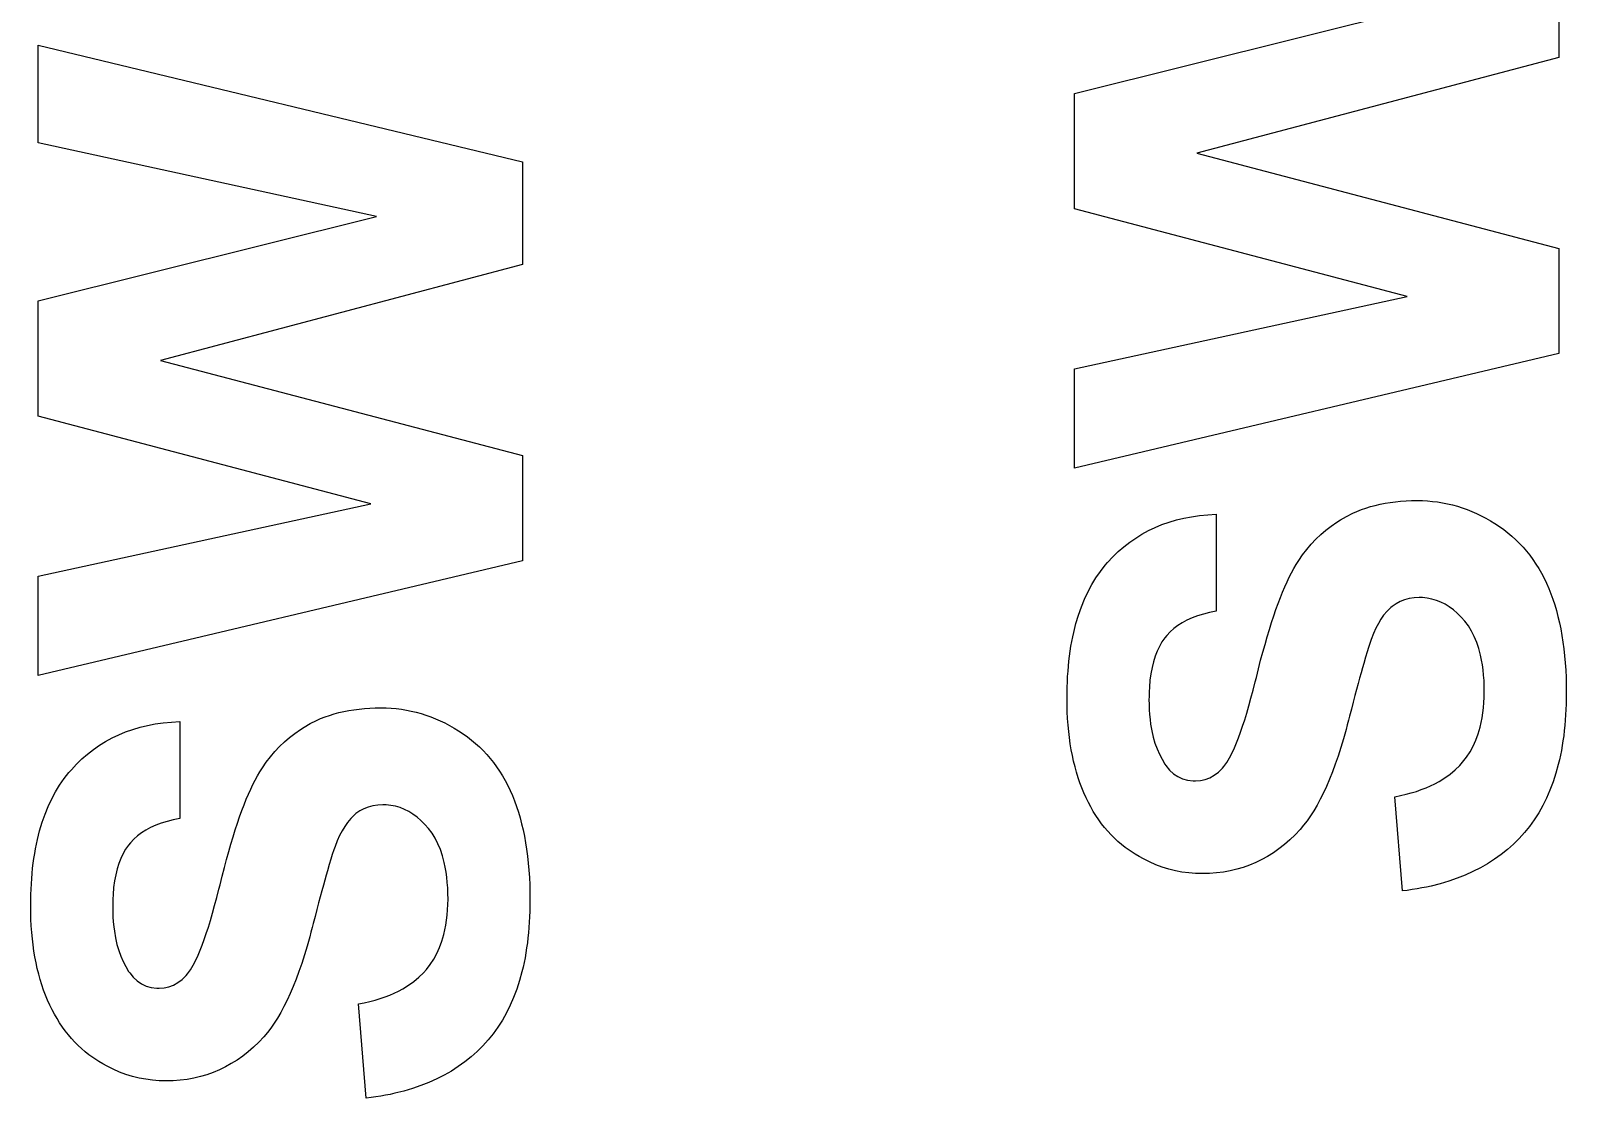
# Model space of a CAD drawing. Extents: x 44 to 148, y -85 to -25.
# Drawn here: x 100.671 to 104.376, y -36.712 to -34.136 of the extents above; entities that cross this region are included whole.
import ezdxf

# ---------------------------------------------------------------- set-up
doc = ezdxf.new("R2010")
doc.units = 0
doc.layers.add('BLACK', color=7, linetype='CONTINUOUS')

msp = doc.modelspace()

# ---------------------------------------------------------------- linework, layer by layer
at = {"layer": 'BLACK', "linetype": 'CONTINUOUS'}
for p, q in [((104.3577, -33.952745), (104.3577, -34.200762)), ((103.189242, -34.287834), (104.005477, -34.084759)), ((100.689242, -34.406962), (100.689242, -34.171585)), ((100.689242, -34.171585), (101.8577, -34.452745)), ((104.3577, -34.200762), (103.484165, -34.431645)), ((103.189242, -34.565905), (103.189242, -34.287834)), ((101.505477, -34.584759), (100.689242, -34.406962)), ((103.484165, -34.431645), (104.3577, -34.661404)), ((101.8577, -34.452745), (101.8577, -34.700762)), ((100.689242, -34.787834), (101.505477, -34.584759)), ((103.991995, -34.777688), (103.189242, -34.565905)), ((104.3577, -34.661404), (104.3577, -34.915038)), ((101.8577, -34.700762), (100.984165, -34.931645)), ((103.189242, -34.952114), (103.991995, -34.777688)), ((100.689242, -35.065905), (100.689242, -34.787834)), ((100.984165, -34.931645), (101.8577, -35.161404)), ((104.3577, -34.915038), (103.189242, -35.191423)), ((103.189242, -35.191423), (103.189242, -34.952114)), ((101.491995, -35.277688), (100.689242, -35.065905)), ((101.8577, -35.161404), (101.8577, -35.415038)), ((100.689242, -35.452114), (101.491995, -35.277688)), ((103.510613, -35.304044), (103.530791, -35.302932)), ((103.530791, -35.302932), (103.530791, -35.536905)), ((103.845421, -35.307851), (103.860408, -35.300383)), ((103.860408, -35.300383), (103.870743, -35.295858)), ((103.870743, -35.295858), (103.881351, -35.291694)), ((103.881351, -35.291694), (103.892234, -35.287892)), ((103.892234, -35.287892), (103.903392, -35.284452)), ((103.903392, -35.284452), (103.914823, -35.281375)), ((103.914823, -35.281375), (103.926529, -35.278659)), ((103.926529, -35.278659), (103.938509, -35.276306)), ((103.938509, -35.276306), (103.950764, -35.274314)), ((103.950764, -35.274314), (103.963292, -35.272685)), ((103.963292, -35.272685), (103.976095, -35.271418)), ((103.976095, -35.271418), (103.989173, -35.270513)), ((103.989173, -35.270513), (104.002524, -35.269969)), ((104.002524, -35.269969), (104.01615, -35.269788)), ((104.01615, -35.269788), (104.0286, -35.270005)), ((104.0286, -35.270005), (104.040951, -35.270653)), ((104.040951, -35.270653), (104.053203, -35.271734)), ((104.053203, -35.271734), (104.065357, -35.273247)), ((104.065357, -35.273247), (104.077412, -35.275192)), ((104.077412, -35.275192), (104.089368, -35.27757)), ((104.089368, -35.27757), (104.101225, -35.28038)), ((104.101225, -35.28038), (104.112983, -35.283622)), ((104.112983, -35.283622), (104.124643, -35.287296)), ((104.124643, -35.287296), (104.136204, -35.291403)), ((104.136204, -35.291403), (104.147667, -35.295942)), ((104.147667, -35.295942), (104.15903, -35.300913)), ((104.15903, -35.300913), (104.170295, -35.306317)), ((103.367592, -35.342401), (103.38368, -35.334742)), ((103.38368, -35.334742), (103.40028, -35.327901)), ((103.40028, -35.327901), (103.41739, -35.321878)), ((103.41739, -35.321878), (103.435012, -35.316674)), ((103.435012, -35.316674), (103.453145, -35.312289)), ((103.453145, -35.312289), (103.47179, -35.308722)), ((103.47179, -35.308722), (103.490946, -35.305974)), ((103.490946, -35.305974), (103.510613, -35.304044)), ((103.795537, -35.341395), (103.80839, -35.331399)), ((103.80839, -35.331399), (103.8218, -35.322031)), ((103.8218, -35.322031), (103.831051, -35.316133)), ((103.831051, -35.316133), (103.845421, -35.307851)), ((104.170295, -35.306317), (104.181461, -35.312153)), ((104.181461, -35.312153), (104.192528, -35.318421)), ((104.192528, -35.318421), (104.203497, -35.325122)), ((104.203497, -35.325122), (104.21424, -35.332217)), ((104.21424, -35.332217), (104.224633, -35.33967)), ((104.224633, -35.33967), (104.234674, -35.347481)), ((103.308353, -35.381224), (103.322396, -35.370291)), ((103.322396, -35.370291), (103.33695, -35.360176)), ((103.33695, -35.360176), (103.352016, -35.350879)), ((103.352016, -35.350879), (103.367592, -35.342401)), ((103.749706, -35.387648), (103.760327, -35.375144)), ((103.760327, -35.375144), (103.771506, -35.363267)), ((103.771506, -35.363267), (103.783242, -35.352018)), ((103.783242, -35.352018), (103.795537, -35.341395)), ((104.234674, -35.347481), (104.244365, -35.35565)), ((104.244365, -35.35565), (104.253704, -35.364176)), ((104.253704, -35.364176), (104.262692, -35.37306)), ((104.262692, -35.37306), (104.271329, -35.382301)), ((103.269292, -35.418935), (103.281801, -35.405546)), ((103.281801, -35.405546), (103.294822, -35.392976)), ((103.294822, -35.392976), (103.308353, -35.381224)), ((103.730137, -35.414537), (103.739642, -35.400779)), ((103.739642, -35.400779), (103.749706, -35.387648)), ((104.271329, -35.382301), (104.279615, -35.391901)), ((104.279615, -35.391901), (104.28755, -35.401858)), ((104.28755, -35.401858), (104.295134, -35.412172)), ((104.295134, -35.412172), (104.302366, -35.422845)), ((101.8577, -35.415038), (100.689242, -35.691423)), ((103.241052, -35.455976), (103.251774, -35.440528)), ((103.251774, -35.440528), (103.263261, -35.425922)), ((103.263261, -35.425922), (103.269292, -35.418935)), ((103.7074, -35.454498), (103.712801, -35.443934)), ((103.712801, -35.443934), (103.718332, -35.433856)), ((103.718332, -35.433856), (103.72411, -35.424057)), ((103.72411, -35.424057), (103.730137, -35.414537)), ((104.302366, -35.422845), (104.309248, -35.433875)), ((104.309248, -35.433875), (104.315778, -35.445262)), ((104.315778, -35.445262), (104.321958, -35.457008)), ((100.689242, -35.691423), (100.689242, -35.452114)), ((103.221906, -35.489401), (103.231096, -35.472267)), ((103.231096, -35.472267), (103.241052, -35.455976)), ((103.691278, -35.490366), (103.696639, -35.477715)), ((103.696639, -35.477715), (103.702013, -35.465759)), ((103.702013, -35.465759), (103.7074, -35.454498)), ((104.321958, -35.457008), (104.327786, -35.469111)), ((104.327786, -35.469111), (104.333263, -35.481571)), ((104.333263, -35.481571), (104.338399, -35.494405)), ((103.205824, -35.526196), (103.213482, -35.507377)), ((103.213482, -35.507377), (103.221906, -35.489401)), ((103.675275, -35.532495), (103.680596, -35.517757)), ((103.680596, -35.517757), (103.685931, -35.503714)), ((103.685931, -35.503714), (103.691278, -35.490366)), ((103.955703, -35.524991), (103.95211, -35.527916)), ((103.965099, -35.518504), (103.955703, -35.524991)), ((103.975085, -35.513197), (103.965099, -35.518504)), ((103.98566, -35.509068), (103.975085, -35.513197)), ((103.996826, -35.50612), (103.98566, -35.509068)), ((104.008581, -35.504351), (103.996826, -35.50612)), ((104.020925, -35.503761), (104.008581, -35.504351)), ((104.028728, -35.503985), (104.020925, -35.503761)), ((104.040203, -35.50516), (104.028728, -35.503985)), ((104.051401, -35.507342), (104.040203, -35.50516)), ((104.062322, -35.510532), (104.051401, -35.507342)), ((104.072967, -35.514728), (104.062322, -35.510532)), ((104.083335, -35.519932), (104.072967, -35.514728)), ((104.093427, -35.526143), (104.083335, -35.519932)), ((104.338399, -35.494405), (104.343203, -35.507627)), ((104.343203, -35.507627), (104.347677, -35.521238)), ((104.347677, -35.521238), (104.351819, -35.535237)), ((103.192805, -35.566362), (103.198931, -35.545858)), ((103.198931, -35.545858), (103.205824, -35.526196)), ((103.460627, -35.558452), (103.449157, -35.564583)), ((103.472952, -35.552928), (103.460627, -35.558452)), ((103.48613, -35.548011), (103.472952, -35.552928)), ((103.500163, -35.543702), (103.48613, -35.548011)), ((103.51505, -35.539999), (103.500163, -35.543702)), ((103.530791, -35.536905), (103.51505, -35.539999)), ((103.664672, -35.564059), (103.669967, -35.547929)), ((103.669967, -35.547929), (103.675275, -35.532495)), ((103.928685, -35.55588), (103.922506, -35.566378)), ((103.935092, -35.546497), (103.928685, -35.55588)), ((103.943423, -35.536336), (103.935092, -35.546497)), ((103.95211, -35.527916), (103.943423, -35.536336)), ((104.103243, -35.533362), (104.093427, -35.526143)), ((104.112782, -35.541587), (104.103243, -35.533362)), ((104.122044, -35.55082), (104.112782, -35.541587)), ((104.13103, -35.56106), (104.122044, -35.55082)), ((104.139413, -35.572293), (104.13103, -35.56106)), ((104.351819, -35.535237), (104.355629, -35.549624)), ((104.355629, -35.549624), (104.359108, -35.5644)), ((103.182849, -35.609898), (103.18505, -35.598698)), ((103.18505, -35.598698), (103.187444, -35.587709)), ((103.187444, -35.587709), (103.192805, -35.566362)), ((103.411818, -35.595182), (103.406923, -35.601226)), ((103.419871, -35.586621), (103.411818, -35.595182)), ((103.428779, -35.578668), (103.419871, -35.586621)), ((103.438541, -35.571322), (103.428779, -35.578668)), ((103.449157, -35.564583), (103.438541, -35.571322)), ((103.648866, -35.616622), (103.654121, -35.598405)), ((103.654121, -35.598405), (103.65939, -35.580884)), ((103.65939, -35.580884), (103.664672, -35.564059)), ((103.910832, -35.590718), (103.905337, -35.60456)), ((103.916554, -35.577991), (103.910832, -35.590718)), ((103.922506, -35.566378), (103.916554, -35.577991)), ((104.146971, -35.584503), (104.139413, -35.572293)), ((104.153705, -35.59769), (104.146971, -35.584503)), ((104.159614, -35.611855), (104.153705, -35.59769)), ((104.359108, -35.5644), (104.362256, -35.579564)), ((104.362256, -35.579564), (104.365073, -35.595117)), ((104.365073, -35.595117), (104.367558, -35.611058)), ((103.177392, -35.644762), (103.17902, -35.63293)), ((103.17902, -35.63293), (103.180838, -35.621309)), ((103.180838, -35.621309), (103.182849, -35.609898)), ((103.388593, -35.632943), (103.383816, -35.645254)), ((103.394037, -35.621502), (103.388593, -35.632943)), ((103.400147, -35.610929), (103.394037, -35.621502)), ((103.406923, -35.601226), (103.400147, -35.610929)), ((103.638394, -35.655142), (103.643623, -35.635534)), ((103.643623, -35.635534), (103.648866, -35.616622)), ((103.895183, -35.634977), (103.891297, -35.647936)), ((103.898664, -35.623859), (103.895183, -35.634977)), ((103.902675, -35.611899), (103.898664, -35.623859)), ((103.905337, -35.60456), (103.902675, -35.611899)), ((104.164698, -35.626998), (104.159614, -35.611855)), ((104.168959, -35.643119), (104.164698, -35.626998)), ((104.367558, -35.611058), (104.369711, -35.627387)), ((104.369711, -35.627387), (104.371534, -35.644105)), ((103.173659, -35.681522), (103.174712, -35.669058)), ((103.174712, -35.669058), (103.175956, -35.656805)), ((103.175956, -35.656805), (103.177392, -35.644762)), ((103.376262, -35.672482), (103.373485, -35.687399)), ((103.379706, -35.658433), (103.376262, -35.672482)), ((103.383816, -35.645254), (103.379706, -35.658433)), ((103.633178, -35.675445), (103.638394, -35.655142)), ((103.887007, -35.662738), (103.883921, -35.673628)), ((103.891297, -35.647936), (103.887007, -35.662738)), ((104.17134, -35.654409), (104.168959, -35.643119)), ((104.173356, -35.666133), (104.17134, -35.654409)), ((104.175005, -35.678292), (104.173356, -35.666133)), ((104.371534, -35.644105), (104.373025, -35.661211)), ((104.373025, -35.661211), (104.374185, -35.678706)), ((103.171648, -35.720178), (103.172127, -35.707082)), ((103.172127, -35.707082), (103.172797, -35.694197)), ((103.172797, -35.694197), (103.173659, -35.681522)), ((103.371374, -35.703185), (103.36993, -35.71984)), ((103.373485, -35.687399), (103.371374, -35.703185)), ((103.620175, -35.727351), (103.625365, -35.706994)), ((103.625365, -35.706994), (103.627975, -35.696444)), ((103.627975, -35.696444), (103.633178, -35.675445)), ((103.877211, -35.697865), (103.873586, -35.711211)), ((103.880656, -35.685337), (103.877211, -35.697865)), ((103.883921, -35.673628), (103.880656, -35.685337)), ((104.176288, -35.690886), (104.175005, -35.678292)), ((104.177204, -35.703914), (104.176288, -35.690886)), ((104.177754, -35.717376), (104.177204, -35.703914)), ((104.374185, -35.678706), (104.375013, -35.696589)), ((104.375013, -35.696589), (104.37551, -35.71486)), ((103.171265, -35.747002), (103.171361, -35.733485)), ((103.171425, -35.763528), (103.171265, -35.747002)), ((103.171361, -35.733485), (103.171648, -35.720178)), ((103.369041, -35.743399), (103.369004, -35.74953)), ((103.369338, -35.731427), (103.369041, -35.743399)), ((103.36993, -35.71984), (103.369338, -35.731427)), ((103.609921, -35.765096), (103.615027, -35.746718)), ((103.615027, -35.746718), (103.620175, -35.727351)), ((103.865796, -35.740359), (103.861631, -35.756161)), ((103.869781, -35.725376), (103.865796, -35.740359)), ((103.873586, -35.711211), (103.869781, -35.725376)), ((104.17712, -35.757272), (104.177733, -35.744444)), ((104.177733, -35.744444), (104.177937, -35.731273)), ((104.177937, -35.731273), (104.177754, -35.717376)), ((104.375577, -35.747148), (104.375282, -35.760578)), ((104.37551, -35.71486), (104.375676, -35.73352)), ((104.375676, -35.73352), (104.375577, -35.747148)), ((101.392234, -35.787892), (101.403392, -35.784452)), ((101.403392, -35.784452), (101.414823, -35.781375)), ((101.414823, -35.781375), (101.426529, -35.778659)), ((101.426529, -35.778659), (101.438509, -35.776306)), ((101.438509, -35.776306), (101.450764, -35.774314)), ((101.450764, -35.774314), (101.463292, -35.772685)), ((101.463292, -35.772685), (101.476095, -35.771418)), ((101.476095, -35.771418), (101.489173, -35.770513)), ((101.489173, -35.770513), (101.502524, -35.769969)), ((101.502524, -35.769969), (101.51615, -35.769788)), ((101.51615, -35.769788), (101.5286, -35.770005)), ((101.5286, -35.770005), (101.540951, -35.770653)), ((101.540951, -35.770653), (101.553203, -35.771734)), ((101.553203, -35.771734), (101.565357, -35.773247)), ((101.565357, -35.773247), (101.577412, -35.775192)), ((101.577412, -35.775192), (101.589368, -35.77757)), ((101.589368, -35.77757), (101.601225, -35.78038)), ((101.601225, -35.78038), (101.612983, -35.783622)), ((101.612983, -35.783622), (101.624643, -35.787296)), ((103.171902, -35.779751), (103.171425, -35.763528)), ((103.172697, -35.795671), (103.171902, -35.779751)), ((103.369004, -35.74953), (103.369165, -35.762069)), ((103.369165, -35.762069), (103.369645, -35.774265)), ((103.369645, -35.774265), (103.370446, -35.786119)), ((103.599833, -35.798883), (103.604856, -35.782484)), ((103.604856, -35.782484), (103.609921, -35.765096)), ((103.857286, -35.772781), (103.852761, -35.79022)), ((103.861631, -35.756161), (103.857286, -35.772781)), ((104.172835, -35.793703), (104.174672, -35.781902)), ((104.174672, -35.781902), (104.1761, -35.769758)), ((104.1761, -35.769758), (104.17712, -35.757272)), ((104.37479, -35.773808), (104.3741, -35.786839)), ((104.375282, -35.760578), (104.37479, -35.773808)), ((100.91739, -35.821878), (100.935012, -35.816674)), ((100.935012, -35.816674), (100.953145, -35.812289)), ((100.953145, -35.812289), (100.97179, -35.808722)), ((100.97179, -35.808722), (100.990946, -35.805974)), ((100.990946, -35.805974), (101.010613, -35.804044)), ((101.010613, -35.804044), (101.030791, -35.802932)), ((101.030791, -35.802932), (101.030791, -36.036905)), ((101.3218, -35.822031), (101.331051, -35.816133)), ((101.331051, -35.816133), (101.345421, -35.807851)), ((101.345421, -35.807851), (101.360408, -35.800383)), ((101.360408, -35.800383), (101.370743, -35.795858)), ((101.370743, -35.795858), (101.381351, -35.791694)), ((101.381351, -35.791694), (101.392234, -35.787892)), ((101.624643, -35.787296), (101.636204, -35.791403)), ((101.636204, -35.791403), (101.647667, -35.795942)), ((101.647667, -35.795942), (101.65903, -35.800913)), ((101.65903, -35.800913), (101.670295, -35.806317)), ((101.670295, -35.806317), (101.681461, -35.812153)), ((101.681461, -35.812153), (101.692528, -35.818421)), ((101.692528, -35.818421), (101.703497, -35.825122)), ((103.173811, -35.811289), (103.172697, -35.795671)), ((103.175243, -35.826603), (103.173811, -35.811289)), ((103.370446, -35.786119), (103.371567, -35.797631)), ((103.371567, -35.797631), (103.373009, -35.8088)), ((103.373009, -35.8088), (103.375772, -35.824912)), ((103.589912, -35.828711), (103.594852, -35.814292)), ((103.594852, -35.814292), (103.599833, -35.798883)), ((103.847409, -35.810881), (103.844347, -35.822297)), ((103.850432, -35.799246), (103.847409, -35.810881)), ((103.852761, -35.79022), (103.850432, -35.799246)), ((104.163192, -35.832312), (104.167937, -35.816279)), ((104.167937, -35.816279), (104.17059, -35.805162)), ((104.17059, -35.805162), (104.172835, -35.793703)), ((104.372131, -35.812303), (104.370851, -35.824737)), ((104.373214, -35.799671), (104.372131, -35.812303)), ((104.3741, -35.786839), (104.373214, -35.799671)), ((100.83695, -35.860176), (100.852016, -35.850879)), ((100.852016, -35.850879), (100.867592, -35.842401)), ((100.867592, -35.842401), (100.88368, -35.834742)), ((100.88368, -35.834742), (100.90028, -35.827901)), ((100.90028, -35.827901), (100.91739, -35.821878)), ((101.271506, -35.863267), (101.283242, -35.852018)), ((101.283242, -35.852018), (101.295537, -35.841395)), ((101.295537, -35.841395), (101.30839, -35.831399)), ((101.30839, -35.831399), (101.3218, -35.822031)), ((101.703497, -35.825122), (101.71424, -35.832217)), ((101.71424, -35.832217), (101.724633, -35.83967)), ((101.724633, -35.83967), (101.734674, -35.847481)), ((101.734674, -35.847481), (101.744365, -35.85565)), ((101.744365, -35.85565), (101.753704, -35.864176)), ((103.176993, -35.841615), (103.175243, -35.826603)), ((103.179061, -35.856324), (103.176993, -35.841615)), ((103.181447, -35.87073), (103.179061, -35.856324)), ((103.375772, -35.824912), (103.379257, -35.840254)), ((103.379257, -35.840254), (103.383462, -35.854826)), ((103.383462, -35.854826), (103.388387, -35.868627)), ((103.575344, -35.866031), (103.580158, -35.85458)), ((103.580158, -35.85458), (103.585015, -35.842141)), ((103.585015, -35.842141), (103.589912, -35.828711)), ((103.838099, -35.844472), (103.831689, -35.865771)), ((103.841243, -35.833494), (103.838099, -35.844472)), ((103.844347, -35.822297), (103.841243, -35.833494)), ((104.150948, -35.862067), (104.157529, -35.847575)), ((104.157529, -35.847575), (104.163192, -35.832312)), ((104.3677, -35.849007), (104.365829, -35.860843)), ((104.369374, -35.836971), (104.3677, -35.849007)), ((104.370851, -35.824737), (104.369374, -35.836971)), ((100.781801, -35.905546), (100.794822, -35.892976)), ((100.794822, -35.892976), (100.808353, -35.881224)), ((100.808353, -35.881224), (100.822396, -35.870291)), ((100.822396, -35.870291), (100.83695, -35.860176)), ((101.239642, -35.900779), (101.249706, -35.887648)), ((101.249706, -35.887648), (101.260327, -35.875144)), ((101.260327, -35.875144), (101.271506, -35.863267)), ((101.753704, -35.864176), (101.762692, -35.87306)), ((101.762692, -35.87306), (101.771329, -35.882301)), ((101.771329, -35.882301), (101.779615, -35.891901)), ((101.779615, -35.891901), (101.78755, -35.901858)), ((103.184152, -35.884833), (103.181447, -35.87073)), ((103.187175, -35.898633), (103.184152, -35.884833)), ((103.388387, -35.868627), (103.394034, -35.881659)), ((103.394034, -35.881659), (103.400401, -35.89392)), ((103.400401, -35.89392), (103.40749, -35.905411)), ((103.556503, -35.901935), (103.56349, -35.890326)), ((103.56349, -35.890326), (103.570571, -35.876491)), ((103.570571, -35.876491), (103.575344, -35.866031)), ((103.825117, -35.886196), (103.818383, -35.905744)), ((103.831689, -35.865771), (103.825117, -35.886196)), ((104.125693, -35.900924), (104.13503, -35.888742)), ((104.13503, -35.888742), (104.143448, -35.87579)), ((104.143448, -35.87579), (104.150948, -35.862067)), ((104.359034, -35.895157), (104.356375, -35.906196)), ((104.361496, -35.883918), (104.359034, -35.895157)), ((104.363761, -35.87248), (104.361496, -35.883918)), ((104.365829, -35.860843), (104.363761, -35.87248)), ((100.751774, -35.940528), (100.763261, -35.925922)), ((100.763261, -35.925922), (100.769292, -35.918935)), ((100.769292, -35.918935), (100.781801, -35.905546)), ((101.218332, -35.933856), (101.22411, -35.924057)), ((101.22411, -35.924057), (101.230137, -35.914537)), ((101.230137, -35.914537), (101.239642, -35.900779)), ((101.78755, -35.901858), (101.795134, -35.912172)), ((101.795134, -35.912172), (101.802366, -35.922845)), ((101.802366, -35.922845), (101.809248, -35.933875)), ((103.190516, -35.912131), (103.187175, -35.898633)), ((103.194175, -35.925326), (103.190516, -35.912131)), ((103.198152, -35.938217), (103.194175, -35.925326)), ((103.40749, -35.905411), (103.410013, -35.90907)), ((103.410013, -35.90907), (103.418703, -35.919751)), ((103.418703, -35.919751), (103.42827, -35.928621)), ((103.42827, -35.928621), (103.438715, -35.935682)), ((103.515919, -35.938493), (103.526503, -35.932541)), ((103.526503, -35.932541), (103.536525, -35.924888)), ((103.536525, -35.924888), (103.545984, -35.915534)), ((103.545984, -35.915534), (103.54961, -35.911317)), ((103.54961, -35.911317), (103.556503, -35.901935)), ((103.811486, -35.924417), (103.804427, -35.942214)), ((103.818383, -35.905744), (103.811486, -35.924417)), ((104.082806, -35.939008), (104.095885, -35.929609)), ((104.095885, -35.929609), (104.107927, -35.919469)), ((104.107927, -35.919469), (104.118932, -35.908589)), ((104.118932, -35.908589), (104.125693, -35.900924)), ((104.350467, -35.927678), (104.343771, -35.948363)), ((104.356375, -35.906196), (104.350467, -35.927678)), ((100.731096, -35.972267), (100.741052, -35.955976)), ((100.741052, -35.955976), (100.751774, -35.940528)), ((101.196639, -35.977715), (101.202013, -35.965759)), ((101.202013, -35.965759), (101.2074, -35.954498)), ((101.2074, -35.954498), (101.212801, -35.943934)), ((101.212801, -35.943934), (101.218332, -35.933856)), ((101.809248, -35.933875), (101.815778, -35.945262)), ((101.815778, -35.945262), (101.821958, -35.957008)), ((101.821958, -35.957008), (101.827786, -35.969111)), ((101.827786, -35.969111), (101.833263, -35.981571)), ((103.202447, -35.950807), (103.198152, -35.938217)), ((103.207061, -35.963093), (103.202447, -35.950807)), ((103.211993, -35.975076), (103.207061, -35.963093)), ((103.438715, -35.935682), (103.450038, -35.940932)), ((103.450038, -35.940932), (103.462239, -35.944372)), ((103.462239, -35.944372), (103.475317, -35.946001)), ((103.475317, -35.946001), (103.480794, -35.946146)), ((103.480794, -35.946146), (103.493065, -35.945295)), ((103.493065, -35.945295), (103.504773, -35.942744)), ((103.504773, -35.942744), (103.515919, -35.938493)), ((103.797205, -35.959136), (103.789821, -35.975183)), ((103.804427, -35.942214), (103.797205, -35.959136)), ((104.014149, -35.971179), (104.025979, -35.967135)), ((104.025979, -35.967135), (104.037348, -35.962761)), ((104.037348, -35.962761), (104.048256, -35.958059)), ((104.048256, -35.958059), (104.058704, -35.953027)), ((104.058704, -35.953027), (104.06869, -35.947666)), ((104.06869, -35.947666), (104.082806, -35.939008)), ((104.336287, -35.968252), (104.328015, -35.987344)), ((104.343771, -35.948363), (104.336287, -35.968252)), ((100.713482, -36.007377), (100.721906, -35.989401)), ((100.721906, -35.989401), (100.731096, -35.972267)), ((101.180596, -36.017757), (101.185931, -36.003714)), ((101.185931, -36.003714), (101.191278, -35.990366)), ((101.191278, -35.990366), (101.196639, -35.977715)), ((101.496826, -36.00612), (101.48566, -36.009068)), ((101.508581, -36.004351), (101.496826, -36.00612)), ((101.520925, -36.003761), (101.508581, -36.004351)), ((101.528728, -36.003985), (101.520925, -36.003761)), ((101.540203, -36.00516), (101.528728, -36.003985)), ((101.551401, -36.007342), (101.540203, -36.00516)), ((101.833263, -35.981571), (101.838399, -35.994405)), ((101.838399, -35.994405), (101.843203, -36.007627)), ((103.21723, -35.986701), (103.211993, -35.975076)), ((103.222759, -35.997981), (103.21723, -35.986701)), ((103.228579, -36.008917), (103.222759, -35.997981)), ((103.774566, -36.004649), (103.766694, -36.018068)), ((103.782274, -35.990353), (103.774566, -36.004649)), ((103.789821, -35.975183), (103.782274, -35.990353)), ((103.962221, -35.984064), (103.975895, -35.981337)), ((103.980198, -36.211577), (103.962221, -35.984064)), ((103.975895, -35.981337), (103.989107, -35.97828)), ((103.989107, -35.97828), (104.001858, -35.974894)), ((104.001858, -35.974894), (104.014149, -35.971179)), ((104.318956, -36.005639), (104.309108, -36.023138)), ((104.328015, -35.987344), (104.318956, -36.005639)), ((100.698931, -36.045858), (100.705824, -36.026196)), ((100.705824, -36.026196), (100.713482, -36.007377)), ((101.000163, -36.043702), (100.98613, -36.048011)), ((101.01505, -36.039999), (101.000163, -36.043702)), ((101.030791, -36.036905), (101.01505, -36.039999)), ((101.169967, -36.047929), (101.175275, -36.032495)), ((101.175275, -36.032495), (101.180596, -36.017757)), ((101.443423, -36.036336), (101.435092, -36.046497)), ((101.45211, -36.027916), (101.443423, -36.036336)), ((101.455703, -36.024991), (101.45211, -36.027916)), ((101.465099, -36.018504), (101.455703, -36.024991)), ((101.475085, -36.013197), (101.465099, -36.018504)), ((101.48566, -36.009068), (101.475085, -36.013197)), ((101.562322, -36.010532), (101.551401, -36.007342)), ((101.572967, -36.014728), (101.562322, -36.010532)), ((101.583335, -36.019932), (101.572967, -36.014728)), ((101.593427, -36.026143), (101.583335, -36.019932)), ((101.603243, -36.033362), (101.593427, -36.026143)), ((101.612782, -36.041587), (101.603243, -36.033362)), ((101.622044, -36.05082), (101.612782, -36.041587)), ((101.843203, -36.007627), (101.847677, -36.021238)), ((101.847677, -36.021238), (101.851819, -36.035237)), ((101.851819, -36.035237), (101.855629, -36.049624)), ((103.234691, -36.019508), (103.228579, -36.008917)), ((103.241096, -36.029754), (103.234691, -36.019508)), ((103.247792, -36.039657), (103.241096, -36.029754)), ((103.25478, -36.049214), (103.247792, -36.039657)), ((103.750465, -36.042281), (103.742106, -36.053074)), ((103.758661, -36.030612), (103.750465, -36.042281)), ((103.766694, -36.018068), (103.758661, -36.030612)), ((104.298473, -36.039841), (104.287051, -36.055747)), ((104.309108, -36.023138), (104.298473, -36.039841)), ((100.687444, -36.087709), (100.692805, -36.066362)), ((100.692805, -36.066362), (100.698931, -36.045858)), ((100.928779, -36.078668), (100.919871, -36.086621)), ((100.938541, -36.071322), (100.928779, -36.078668)), ((100.949157, -36.064583), (100.938541, -36.071322)), ((100.960627, -36.058452), (100.949157, -36.064583)), ((100.972952, -36.052928), (100.960627, -36.058452)), ((100.98613, -36.048011), (100.972952, -36.052928)), ((101.154121, -36.098405), (101.15939, -36.080884)), ((101.15939, -36.080884), (101.164672, -36.064059)), ((101.164672, -36.064059), (101.169967, -36.047929)), ((101.416554, -36.077991), (101.410832, -36.090718)), ((101.422506, -36.066378), (101.416554, -36.077991)), ((101.428685, -36.05588), (101.422506, -36.066378)), ((101.435092, -36.046497), (101.428685, -36.05588)), ((101.63103, -36.06106), (101.622044, -36.05082)), ((101.639413, -36.072293), (101.63103, -36.06106)), ((101.646971, -36.084503), (101.639413, -36.072293)), ((101.855629, -36.049624), (101.859108, -36.0644)), ((101.859108, -36.0644), (101.862256, -36.079564)), ((101.862256, -36.079564), (101.865073, -36.095117)), ((103.26206, -36.058427), (103.25478, -36.049214)), ((103.269631, -36.067296), (103.26206, -36.058427)), ((103.277495, -36.07582), (103.269631, -36.067296)), ((103.28565, -36.083999), (103.277495, -36.07582)), ((103.721342, -36.075916), (103.708767, -36.088007)), ((103.733586, -36.062991), (103.721342, -36.075916)), ((103.742106, -36.053074), (103.733586, -36.062991)), ((104.27484, -36.070856), (104.26184, -36.085197)), ((104.287051, -36.055747), (104.27484, -36.070856)), ((100.680838, -36.121309), (100.682849, -36.109898)), ((100.682849, -36.109898), (100.68505, -36.098698)), ((100.68505, -36.098698), (100.687444, -36.087709)), ((100.900147, -36.110929), (100.894037, -36.121502)), ((100.906923, -36.101226), (100.900147, -36.110929)), ((100.911818, -36.095182), (100.906923, -36.101226)), ((100.919871, -36.086621), (100.911818, -36.095182)), ((101.143623, -36.135534), (101.148866, -36.116622)), ((101.148866, -36.116622), (101.154121, -36.098405)), ((101.402675, -36.111899), (101.398664, -36.123859)), ((101.405337, -36.10456), (101.402675, -36.111899)), ((101.410832, -36.090718), (101.405337, -36.10456)), ((101.653705, -36.09769), (101.646971, -36.084503)), ((101.659614, -36.111855), (101.653705, -36.09769)), ((101.664698, -36.126998), (101.659614, -36.111855)), ((101.865073, -36.095117), (101.867558, -36.111058)), ((101.867558, -36.111058), (101.869711, -36.127387)), ((103.294097, -36.091834), (103.28565, -36.083999)), ((103.302837, -36.099325), (103.294097, -36.091834)), ((103.311867, -36.106471), (103.302837, -36.099325)), ((103.32119, -36.113272), (103.311867, -36.106471)), ((103.330805, -36.119729), (103.32119, -36.113272)), ((103.682624, -36.109688), (103.669055, -36.119277)), ((103.695861, -36.099264), (103.682624, -36.109688)), ((103.708767, -36.088007), (103.695861, -36.099264)), ((104.233673, -36.111661), (104.218506, -36.123784)), ((104.248117, -36.098799), (104.233673, -36.111661)), ((104.26184, -36.085197), (104.248117, -36.098799)), ((100.675956, -36.156805), (100.677392, -36.144762)), ((100.677392, -36.144762), (100.67902, -36.13293)), ((100.67902, -36.13293), (100.680838, -36.121309)), ((100.883816, -36.145254), (100.879706, -36.158433)), ((100.888593, -36.132943), (100.883816, -36.145254)), ((100.894037, -36.121502), (100.888593, -36.132943)), ((101.138394, -36.155142), (101.143623, -36.135534)), ((101.391297, -36.147936), (101.387007, -36.162738)), ((101.395183, -36.134977), (101.391297, -36.147936)), ((101.398664, -36.123859), (101.395183, -36.134977)), ((101.668959, -36.143119), (101.664698, -36.126998)), ((101.67134, -36.154409), (101.668959, -36.143119)), ((101.673356, -36.166133), (101.67134, -36.154409)), ((101.869711, -36.127387), (101.871534, -36.144105)), ((101.871534, -36.144105), (101.873025, -36.161211)), ((103.335679, -36.122805), (103.330805, -36.119729)), ((103.345494, -36.128664), (103.335679, -36.122805)), ((103.3554, -36.134132), (103.345494, -36.128664)), ((103.370426, -36.141603), (103.3554, -36.134132)), ((103.385656, -36.148194), (103.370426, -36.141603)), ((103.401087, -36.153906), (103.385656, -36.148194)), ((103.416721, -36.15874), (103.401087, -36.153906)), ((103.59624, -36.154716), (103.580683, -36.159302)), ((103.611466, -36.149296), (103.59624, -36.154716)), ((103.62636, -36.143042), (103.611466, -36.149296)), ((103.640923, -36.135954), (103.62636, -36.143042)), ((103.655155, -36.128033), (103.640923, -36.135954)), ((103.669055, -36.119277), (103.655155, -36.128033)), ((104.186008, -36.145811), (104.168675, -36.155716)), ((104.202618, -36.135168), (104.186008, -36.145811)), ((104.218506, -36.123784), (104.202618, -36.135168)), ((100.672797, -36.194197), (100.673659, -36.181522)), ((100.673659, -36.181522), (100.674712, -36.169058)), ((100.674712, -36.169058), (100.675956, -36.156805)), ((100.873485, -36.187399), (100.871374, -36.203185)), ((100.876262, -36.172482), (100.873485, -36.187399)), ((100.879706, -36.158433), (100.876262, -36.172482)), ((101.127975, -36.196444), (101.133178, -36.175445)), ((101.133178, -36.175445), (101.138394, -36.155142)), ((101.380656, -36.185337), (101.377211, -36.197865)), ((101.383921, -36.173628), (101.380656, -36.185337)), ((101.387007, -36.162738), (101.383921, -36.173628)), ((101.675005, -36.178292), (101.673356, -36.166133)), ((101.676288, -36.190886), (101.675005, -36.178292)), ((101.677204, -36.203914), (101.676288, -36.190886)), ((101.873025, -36.161211), (101.874185, -36.178706)), ((101.874185, -36.178706), (101.875013, -36.196589)), ((103.432558, -36.162695), (103.416721, -36.15874)), ((103.448597, -36.165771), (103.432558, -36.162695)), ((103.464838, -36.167968), (103.448597, -36.165771)), ((103.481282, -36.169286), (103.464838, -36.167968)), ((103.497928, -36.169726), (103.481282, -36.169286)), ((103.515142, -36.169309), (103.497928, -36.169726)), ((103.532024, -36.168058), (103.515142, -36.169309)), ((103.548575, -36.165973), (103.532024, -36.168058)), ((103.564795, -36.163055), (103.548575, -36.165973)), ((103.580683, -36.159302), (103.564795, -36.163055)), ((104.092127, -36.187938), (104.071185, -36.194145)), ((104.112347, -36.180991), (104.092127, -36.187938)), ((104.131845, -36.173306), (104.112347, -36.180991)), ((104.150621, -36.16488), (104.131845, -36.173306)), ((104.168675, -36.155716), (104.150621, -36.16488)), ((100.671361, -36.233485), (100.671648, -36.220178)), ((100.671648, -36.220178), (100.672127, -36.207082)), ((100.672127, -36.207082), (100.672797, -36.194197)), ((100.86993, -36.21984), (100.869338, -36.231427)), ((100.871374, -36.203185), (100.86993, -36.21984)), ((101.115027, -36.246718), (101.120175, -36.227351)), ((101.120175, -36.227351), (101.125365, -36.206994)), ((101.125365, -36.206994), (101.127975, -36.196444)), ((101.369781, -36.225376), (101.365796, -36.240359)), ((101.373586, -36.211211), (101.369781, -36.225376)), ((101.377211, -36.197865), (101.373586, -36.211211)), ((101.677754, -36.217376), (101.677204, -36.203914)), ((101.677937, -36.231273), (101.677754, -36.217376)), ((101.875013, -36.196589), (101.87551, -36.21486)), ((101.87551, -36.21486), (101.875676, -36.23352)), ((103.992203, -36.210045), (103.980198, -36.211577)), ((104.004028, -36.208328), (103.992203, -36.210045)), ((104.015672, -36.206426), (104.004028, -36.208328)), ((104.027135, -36.20434), (104.015672, -36.206426)), ((104.038418, -36.202068), (104.027135, -36.20434)), ((104.049521, -36.199612), (104.038418, -36.202068)), ((104.071185, -36.194145), (104.049521, -36.199612)), ((100.671265, -36.247002), (100.671361, -36.233485)), ((100.671425, -36.263528), (100.671265, -36.247002)), ((100.671902, -36.279751), (100.671425, -36.263528)), ((100.869041, -36.243399), (100.869004, -36.24953)), ((100.869004, -36.24953), (100.869165, -36.262069)), ((100.869338, -36.231427), (100.869041, -36.243399)), ((100.869165, -36.262069), (100.869645, -36.274265)), ((101.104856, -36.282484), (101.109921, -36.265096)), ((101.109921, -36.265096), (101.115027, -36.246718)), ((101.361631, -36.256161), (101.357286, -36.272781)), ((101.365796, -36.240359), (101.361631, -36.256161)), ((101.6761, -36.269758), (101.67712, -36.257272)), ((101.67712, -36.257272), (101.677733, -36.244444)), ((101.677733, -36.244444), (101.677937, -36.231273)), ((101.875282, -36.260578), (101.87479, -36.273808)), ((101.875577, -36.247148), (101.875282, -36.260578)), ((101.875676, -36.23352), (101.875577, -36.247148)), ((100.672697, -36.295671), (100.671902, -36.279751)), ((100.673811, -36.311289), (100.672697, -36.295671)), ((100.869645, -36.274265), (100.870446, -36.286119)), ((100.870446, -36.286119), (100.871567, -36.297631)), ((100.871567, -36.297631), (100.873009, -36.3088)), ((101.094852, -36.314292), (101.099833, -36.298883)), ((101.099833, -36.298883), (101.104856, -36.282484)), ((101.350432, -36.299246), (101.347409, -36.310881)), ((101.352761, -36.29022), (101.350432, -36.299246)), ((101.357286, -36.272781), (101.352761, -36.29022)), ((101.67059, -36.305162), (101.672835, -36.293703)), ((101.672835, -36.293703), (101.674672, -36.281902)), ((101.674672, -36.281902), (101.6761, -36.269758)), ((101.873214, -36.299671), (101.872131, -36.312303)), ((101.8741, -36.286839), (101.873214, -36.299671)), ((101.87479, -36.273808), (101.8741, -36.286839)), ((100.675243, -36.326603), (100.673811, -36.311289)), ((100.676993, -36.341615), (100.675243, -36.326603)), ((100.873009, -36.3088), (100.875772, -36.324912)), ((100.875772, -36.324912), (100.879257, -36.340254)), ((100.879257, -36.340254), (100.883462, -36.354826)), ((101.085015, -36.342141), (101.089912, -36.328711)), ((101.089912, -36.328711), (101.094852, -36.314292)), ((101.341243, -36.333494), (101.338099, -36.344472)), ((101.344347, -36.322297), (101.341243, -36.333494)), ((101.347409, -36.310881), (101.344347, -36.322297)), ((101.657529, -36.347575), (101.663192, -36.332312)), ((101.663192, -36.332312), (101.667937, -36.316279)), ((101.667937, -36.316279), (101.67059, -36.305162)), ((101.869374, -36.336971), (101.8677, -36.349007)), ((101.870851, -36.324737), (101.869374, -36.336971)), ((101.872131, -36.312303), (101.870851, -36.324737)), ((100.679061, -36.356324), (100.676993, -36.341615)), ((100.681447, -36.37073), (100.679061, -36.356324)), ((100.684152, -36.384833), (100.681447, -36.37073)), ((100.883462, -36.354826), (100.888387, -36.368627)), ((100.888387, -36.368627), (100.894034, -36.381659)), ((101.06349, -36.390326), (101.070571, -36.376491)), ((101.070571, -36.376491), (101.075344, -36.366031)), ((101.075344, -36.366031), (101.080158, -36.35458)), ((101.080158, -36.35458), (101.085015, -36.342141)), ((101.331689, -36.365771), (101.325117, -36.386196)), ((101.338099, -36.344472), (101.331689, -36.365771)), ((101.63503, -36.388742), (101.643448, -36.37579)), ((101.643448, -36.37579), (101.650948, -36.362067)), ((101.650948, -36.362067), (101.657529, -36.347575)), ((101.863761, -36.37248), (101.861496, -36.383918)), ((101.865829, -36.360843), (101.863761, -36.37248)), ((101.8677, -36.349007), (101.865829, -36.360843)), ((100.687175, -36.398633), (100.684152, -36.384833)), ((100.690516, -36.412131), (100.687175, -36.398633)), ((100.694175, -36.425326), (100.690516, -36.412131)), ((100.894034, -36.381659), (100.900401, -36.39392)), ((100.900401, -36.39392), (100.90749, -36.405411)), ((100.90749, -36.405411), (100.910013, -36.40907)), ((100.910013, -36.40907), (100.918703, -36.419751)), ((101.045984, -36.415534), (101.04961, -36.411317)), ((101.04961, -36.411317), (101.056503, -36.401935)), ((101.056503, -36.401935), (101.06349, -36.390326)), ((101.318383, -36.405744), (101.311486, -36.424417)), ((101.325117, -36.386196), (101.318383, -36.405744)), ((101.607927, -36.419469), (101.618932, -36.408589)), ((101.618932, -36.408589), (101.625693, -36.400924)), ((101.625693, -36.400924), (101.63503, -36.388742)), ((101.856375, -36.406196), (101.850467, -36.427678)), ((101.859034, -36.395157), (101.856375, -36.406196)), ((101.861496, -36.383918), (101.859034, -36.395157)), ((100.698152, -36.438217), (100.694175, -36.425326)), ((100.702447, -36.450807), (100.698152, -36.438217)), ((100.707061, -36.463093), (100.702447, -36.450807)), ((100.918703, -36.419751), (100.92827, -36.428621)), ((100.92827, -36.428621), (100.938715, -36.435682)), ((100.938715, -36.435682), (100.950038, -36.440932)), ((100.950038, -36.440932), (100.962239, -36.444372)), ((100.962239, -36.444372), (100.975317, -36.446001)), ((100.975317, -36.446001), (100.980794, -36.446146)), ((100.980794, -36.446146), (100.993065, -36.445295)), ((100.993065, -36.445295), (101.004773, -36.442744)), ((101.004773, -36.442744), (101.015919, -36.438493)), ((101.015919, -36.438493), (101.026503, -36.432541)), ((101.026503, -36.432541), (101.036525, -36.424888)), ((101.036525, -36.424888), (101.045984, -36.415534)), ((101.304427, -36.442214), (101.297205, -36.459136)), ((101.311486, -36.424417), (101.304427, -36.442214)), ((101.558704, -36.453027), (101.56869, -36.447666)), ((101.56869, -36.447666), (101.582806, -36.439008)), ((101.582806, -36.439008), (101.595885, -36.429609)), ((101.595885, -36.429609), (101.607927, -36.419469)), ((101.843771, -36.448363), (101.836287, -36.468252)), ((101.850467, -36.427678), (101.843771, -36.448363)), ((100.711993, -36.475076), (100.707061, -36.463093)), ((100.71723, -36.486701), (100.711993, -36.475076)), ((100.722759, -36.497981), (100.71723, -36.486701)), ((101.289821, -36.475183), (101.282274, -36.490353)), ((101.297205, -36.459136), (101.289821, -36.475183)), ((101.462221, -36.484064), (101.475895, -36.481337)), ((101.480198, -36.711577), (101.462221, -36.484064)), ((101.475895, -36.481337), (101.489107, -36.47828)), ((101.489107, -36.47828), (101.501858, -36.474894)), ((101.501858, -36.474894), (101.514149, -36.471179)), ((101.514149, -36.471179), (101.525979, -36.467135)), ((101.525979, -36.467135), (101.537348, -36.462761)), ((101.537348, -36.462761), (101.548256, -36.458059)), ((101.548256, -36.458059), (101.558704, -36.453027)), ((101.828015, -36.487344), (101.818956, -36.505639)), ((101.836287, -36.468252), (101.828015, -36.487344)), ((100.728579, -36.508917), (100.722759, -36.497981)), ((100.734691, -36.519508), (100.728579, -36.508917)), ((100.741096, -36.529754), (100.734691, -36.519508)), ((101.266694, -36.518068), (101.258661, -36.530612)), ((101.274566, -36.504649), (101.266694, -36.518068)), ((101.282274, -36.490353), (101.274566, -36.504649)), ((101.809108, -36.523138), (101.798473, -36.539841)), ((101.818956, -36.505639), (101.809108, -36.523138)), ((100.747792, -36.539657), (100.741096, -36.529754)), ((100.75478, -36.549214), (100.747792, -36.539657)), ((100.76206, -36.558427), (100.75478, -36.549214)), ((100.769631, -36.567296), (100.76206, -36.558427)), ((101.242106, -36.553074), (101.233586, -36.562991)), ((101.250465, -36.542281), (101.242106, -36.553074)), ((101.258661, -36.530612), (101.250465, -36.542281)), ((101.787051, -36.555747), (101.77484, -36.570856)), ((101.798473, -36.539841), (101.787051, -36.555747)), ((100.777495, -36.57582), (100.769631, -36.567296)), ((100.78565, -36.583999), (100.777495, -36.57582)), ((100.794097, -36.591834), (100.78565, -36.583999)), ((100.802837, -36.599325), (100.794097, -36.591834)), ((100.811867, -36.606471), (100.802837, -36.599325)), ((101.195861, -36.599264), (101.182624, -36.609688)), ((101.208767, -36.588007), (101.195861, -36.599264)), ((101.221342, -36.575916), (101.208767, -36.588007)), ((101.233586, -36.562991), (101.221342, -36.575916)), ((101.748117, -36.598799), (101.733673, -36.611661)), ((101.76184, -36.585197), (101.748117, -36.598799)), ((101.77484, -36.570856), (101.76184, -36.585197)), ((100.82119, -36.613272), (100.811867, -36.606471)), ((100.830805, -36.619729), (100.82119, -36.613272)), ((100.835679, -36.622805), (100.830805, -36.619729)), ((100.845494, -36.628664), (100.835679, -36.622805)), ((100.8554, -36.634132), (100.845494, -36.628664)), ((100.870426, -36.641603), (100.8554, -36.634132)), ((101.140923, -36.635954), (101.12636, -36.643042)), ((101.155155, -36.628033), (101.140923, -36.635954)), ((101.169055, -36.619277), (101.155155, -36.628033)), ((101.182624, -36.609688), (101.169055, -36.619277)), ((101.702618, -36.635168), (101.686008, -36.645811)), ((101.718506, -36.623784), (101.702618, -36.635168)), ((101.733673, -36.611661), (101.718506, -36.623784)), ((100.885656, -36.648194), (100.870426, -36.641603)), ((100.901087, -36.653906), (100.885656, -36.648194)), ((100.916721, -36.65874), (100.901087, -36.653906)), ((100.932558, -36.662695), (100.916721, -36.65874)), ((100.948597, -36.665771), (100.932558, -36.662695)), ((100.964838, -36.667968), (100.948597, -36.665771)), ((100.981282, -36.669286), (100.964838, -36.667968)), ((100.997928, -36.669726), (100.981282, -36.669286)), ((101.015142, -36.669309), (100.997928, -36.669726)), ((101.032024, -36.668058), (101.015142, -36.669309)), ((101.048575, -36.665973), (101.032024, -36.668058)), ((101.064795, -36.663055), (101.048575, -36.665973)), ((101.080683, -36.659302), (101.064795, -36.663055)), ((101.09624, -36.654716), (101.080683, -36.659302)), ((101.111466, -36.649296), (101.09624, -36.654716)), ((101.12636, -36.643042), (101.111466, -36.649296)), ((101.631845, -36.673306), (101.612347, -36.680991)), ((101.650621, -36.66488), (101.631845, -36.673306)), ((101.668675, -36.655716), (101.650621, -36.66488)), ((101.686008, -36.645811), (101.668675, -36.655716)), ((101.492203, -36.710045), (101.480198, -36.711577)), ((101.504028, -36.708328), (101.492203, -36.710045)), ((101.515672, -36.706426), (101.504028, -36.708328)), ((101.527135, -36.70434), (101.515672, -36.706426)), ((101.538418, -36.702068), (101.527135, -36.70434)), ((101.549521, -36.699612), (101.538418, -36.702068)), ((101.571185, -36.694145), (101.549521, -36.699612)), ((101.592127, -36.687938), (101.571185, -36.694145)), ((101.612347, -36.680991), (101.592127, -36.687938))]:
    msp.add_line(p, q, dxfattribs=at)

doc.saveas('drawing.dxf')
